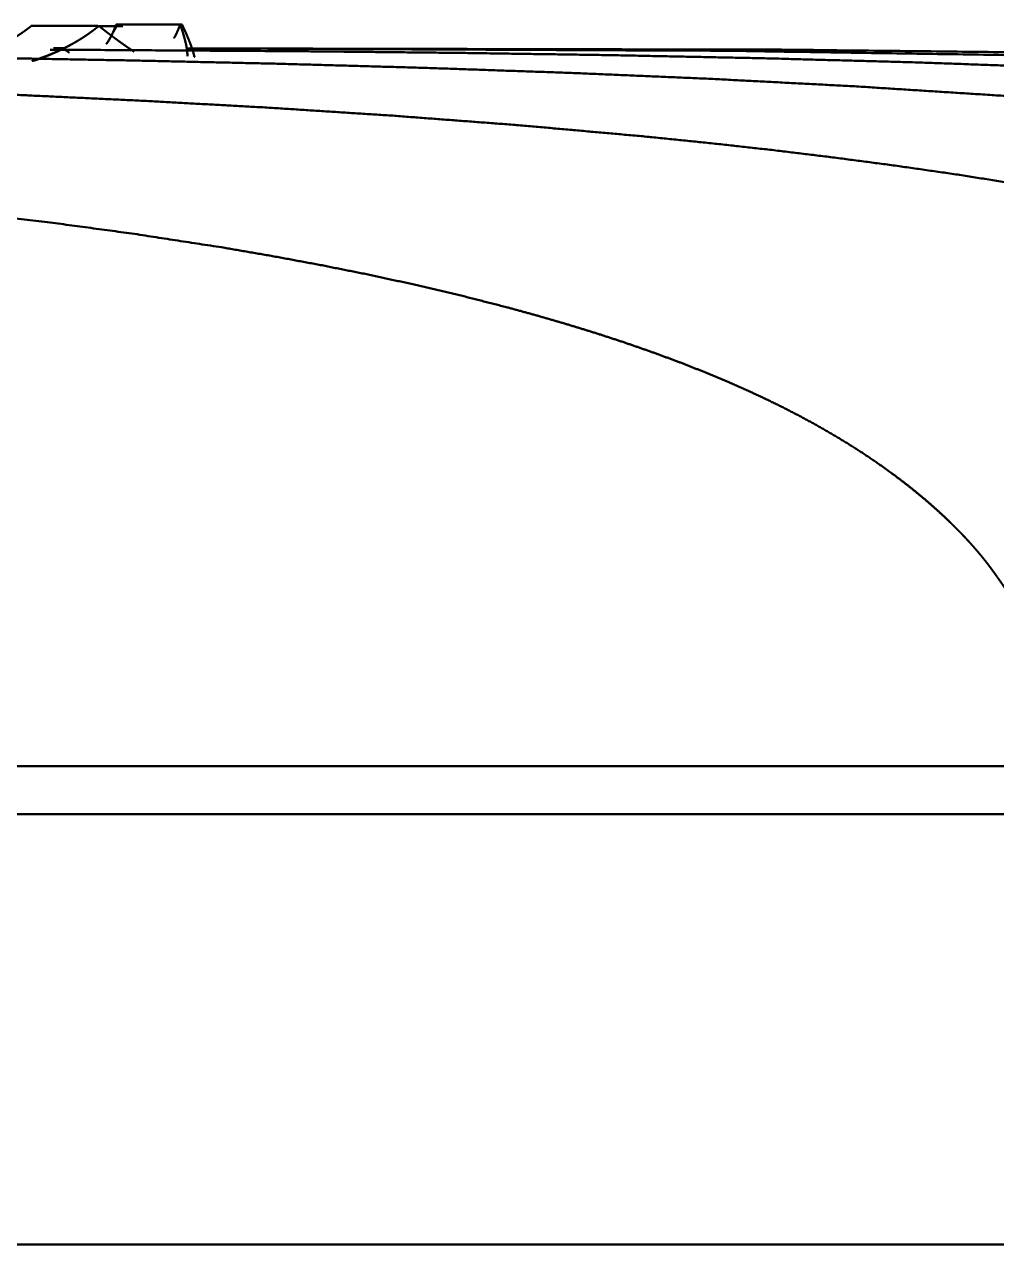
# Paper-space layout 'Layout1' of a CAD drawing. Header units: millimetres. Extents: x 37 to 380, y 30 to 264.
# Drawn here: x 267.03 to 271.1, y 167.45 to 172.55 of the extents above; entities that cross this region are included whole.
import ezdxf

# ---------------------------------------------------------------- set-up
doc = ezdxf.new("R2010")
doc.units = ezdxf.units.MM
doc.layers.add('170', color=7, linetype='Continuous', true_color=0xffffff)

psp = doc.layouts.get("Layout1")

# ---------------------------------------------------------------- linework, layer by layer
at = {"layer": '170', "color": 155, "linetype": 'Continuous', "lineweight": 50}
for p, q in [((267.1678, 172.5453), (267.3613, 172.5444)), ((267.2009, 172.4511), (267.156, 172.4511)), ((267.7155, 172.4237), (267.7155, 172.4183)), ((264.5899, 169.4491), (282.8492, 169.4491)), ((262.0997, 169.2491), (282.8492, 169.2491)), ((256.0193, 167.4491), (282.8492, 167.4491)), ((282.8492, 167.4491), (256.0193, 167.4491))]:
    psp.add_line(p, q, dxfattribs=at)
for points, knots in [([(267.3769, 172.4695), (267.3788, 172.4723), (267.3834, 172.4793), (267.3879, 172.4864), (267.3922, 172.4938), (267.3963, 172.5014), (267.4003, 172.5092), (267.4041, 172.5172), (267.4077, 172.5253), (267.4112, 172.5337), (267.4145, 172.5423), (267.4177, 172.5511)], [0, 0, 0.037237, 0.128669, 0.220841, 0.314134, 0.4083, 0.503727, 0.600378, 0.698112, 0.797323, 0.898278, 1, 1]), ([(267.4177, 172.5511), (267.4162, 172.5469), (267.4147, 172.5427), (267.4131, 172.5385), (267.4115, 172.5344), (267.4099, 172.5304), (267.4082, 172.5263), (267.4065, 172.5224), (267.4047, 172.5184), (267.403, 172.5146), (267.4011, 172.5107), (267.3993, 172.5069), (267.3974, 172.5032), (267.3954, 172.4995), (267.3935, 172.4958), (267.3915, 172.4922), (267.3894, 172.4886), (267.3873, 172.4851), (267.3852, 172.4816), (267.3831, 172.4782), (267.3809, 172.4748), (267.3773, 172.4695)], [0, 0, 0.049167, 0.098091, 0.146748, 0.194852, 0.242891, 0.290598, 0.337961, 0.384989, 0.4318, 0.478387, 0.524665, 0.570638, 0.616418, 0.661904, 0.707209, 0.752342, 0.797214, 0.841813, 0.886264, 0.93048, 1, 1]), ([(267.4039, 172.5165), (267.4052, 172.5186), (267.4075, 172.5225), (267.4098, 172.5264), (267.4121, 172.5304), (267.4143, 172.5345), (267.4165, 172.5386), (267.4186, 172.5427), (267.4207, 172.5469), (267.4228, 172.5511)], [0, 0, 0.062787, 0.177936, 0.29395, 0.410354, 0.527166, 0.644402, 0.762314, 0.880921, 1, 1]), ([(267.6595, 172.4936), (267.6613, 172.4969), (267.6632, 172.5005), (267.6651, 172.5041), (267.667, 172.5078), (267.6688, 172.5115), (267.6706, 172.5152), (267.6723, 172.519), (267.674, 172.5228), (267.6757, 172.5267), (267.6774, 172.5307), (267.679, 172.5346), (267.6805, 172.5386), (267.6821, 172.5427), (267.6836, 172.5468), (267.6851, 172.5509)], [0, 0, 0.060027, 0.12475, 0.18959, 0.255012, 0.320728, 0.386893, 0.453234, 0.520039, 0.587463, 0.655105, 0.723078, 0.791571, 0.860711, 0.930124, 1, 1]), ([(267.7155, 172.4237), (267.7153, 172.4263), (267.7152, 172.4289), (267.715, 172.4315), (267.7148, 172.4342), (267.7145, 172.437), (267.7142, 172.4398), (267.7138, 172.4427), (267.7134, 172.4457), (267.713, 172.4486), (267.7125, 172.4517), (267.712, 172.4548), (267.7114, 172.4579), (267.7108, 172.4611), (267.7102, 172.4644), (267.7095, 172.4677), (267.7087, 172.4711), (267.7079, 172.4746), (267.7071, 172.478), (267.7063, 172.4816), (267.7054, 172.4852), (267.7044, 172.4889), (267.7034, 172.4926), (267.7024, 172.4964), (267.7013, 172.5002), (267.7002, 172.5041), (267.699, 172.5081), (267.6978, 172.5121), (267.6966, 172.5162), (267.6953, 172.5203), (267.6926, 172.5287), (267.6912, 172.5331), (267.6882, 172.5419), (267.6866, 172.5464), (267.6851, 172.5509)], [0, 0, 0.019545, 0.039419, 0.059706, 0.080489, 0.101707, 0.123334, 0.145467, 0.168051, 0.191048, 0.214481, 0.238456, 0.262847, 0.287789, 0.313147, 0.339062, 0.365318, 0.392215, 0.419566, 0.447337, 0.475679, 0.504557, 0.533896, 0.563773, 0.594114, 0.625071, 0.656418, 0.688428, 0.720861, 0.753913, 0.821475, 0.856138, 0.926983, 0.963343, 1, 1]), ([(267.6851, 172.5509), (267.6866, 172.5465), (267.6881, 172.5421), (267.691, 172.5335), (267.6938, 172.525), (267.6964, 172.5168), (267.6976, 172.5128), (267.6988, 172.5088), (267.7, 172.5049), (267.7011, 172.501), (267.7022, 172.4972), (267.7032, 172.4934), (267.7042, 172.4897), (267.7051, 172.4861), (267.706, 172.4824), (267.7069, 172.4789), (267.7078, 172.4754), (267.7085, 172.4719), (267.7093, 172.4685), (267.71, 172.4652), (267.7107, 172.4619), (267.7113, 172.4586), (267.7119, 172.4554), (267.7124, 172.4523), (267.7129, 172.4492), (267.7134, 172.4461), (267.7138, 172.4432), (267.7141, 172.4402), (267.7145, 172.4373), (267.7147, 172.4345), (267.715, 172.4317), (267.7152, 172.429), (267.7153, 172.4263), (267.7155, 172.4237)], [0, 0, 0.035787, 0.071248, 0.140649, 0.208158, 0.273783, 0.305915, 0.337502, 0.368698, 0.399428, 0.429617, 0.459418, 0.488757, 0.517559, 0.545978, 0.5739, 0.601328, 0.628378, 0.654898, 0.680968, 0.706696, 0.73187, 0.756598, 0.780885, 0.804809, 0.828218, 0.851192, 0.873735, 0.895849, 0.917522, 0.938789, 0.959558, 0.979905, 1, 1]), ([(267.6927, 172.5509), (267.6907, 172.5468), (267.6887, 172.5426), (267.6885, 172.5421)], [0, 0, 0.472064, 0.942184, 1, 1]), ([(267.7446, 172.4148), (267.7446, 172.4151), (267.7441, 172.4174), (267.7436, 172.4197), (267.743, 172.4221), (267.7424, 172.4245), (267.7418, 172.427), (267.7411, 172.4295), (267.7404, 172.4321), (267.7396, 172.4347), (267.7389, 172.4373), (267.738, 172.44), (267.7372, 172.4428), (267.7363, 172.4456), (267.7354, 172.4484), (267.7344, 172.4513), (267.7323, 172.4572), (267.7313, 172.4602), (267.7301, 172.4633), (267.7278, 172.4696), (267.7266, 172.4728), (267.7253, 172.4761), (267.724, 172.4794), (267.7227, 172.4827), (267.7213, 172.4861), (267.7199, 172.4896), (267.717, 172.4966), (267.7155, 172.5002), (267.7124, 172.5075), (267.7108, 172.5112), (267.7091, 172.5149), (267.7057, 172.5226), (267.7022, 172.5305), (267.7004, 172.5345), (267.6985, 172.5385), (267.6947, 172.5467), (267.6927, 172.5509)], [0, 0, 0.002235, 0.018244, 0.034629, 0.051354, 0.06842, 0.085898, 0.103755, 0.121959, 0.140619, 0.159482, 0.178875, 0.198621, 0.21868, 0.239163, 0.260004, 0.30292, 0.324862, 0.3473, 0.39315, 0.416697, 0.44061, 0.464955, 0.489615, 0.51471, 0.540173, 0.592219, 0.618868, 0.673226, 0.701, 0.729146, 0.786632, 0.845693, 0.875724, 0.906194, 0.968396, 1, 1]), ([(267.6927, 172.5509), (267.6947, 172.5466), (267.6966, 172.5424), (267.6986, 172.5382), (267.7005, 172.534), (267.7042, 172.5259), (267.7077, 172.518), (267.7094, 172.5141), (267.7111, 172.5103), (267.7144, 172.5028), (267.7174, 172.4955), (267.7203, 172.4884), (267.7218, 172.4849), (267.7231, 172.4815), (267.7245, 172.4782), (267.7258, 172.4749), (267.727, 172.4716), (267.7282, 172.4684), (267.7294, 172.4652), (267.7317, 172.4591), (267.7327, 172.4561), (267.7338, 172.4531), (267.7348, 172.4502), (267.7357, 172.4473), (267.7366, 172.4445), (267.7375, 172.4417), (267.7384, 172.439), (267.7392, 172.4364), (267.7399, 172.4337), (267.7407, 172.4312), (267.7414, 172.4287), (267.742, 172.4262), (267.7426, 172.4238), (267.7432, 172.4214), (267.7438, 172.4191), (267.7438, 172.4188)], [0, 0, 0.03335, 0.066507, 0.099079, 0.131199, 0.194143, 0.255214, 0.285069, 0.314474, 0.371992, 0.42778, 0.481709, 0.508086, 0.533961, 0.55939, 0.584495, 0.609087, 0.633303, 0.657007, 0.703276, 0.725725, 0.747851, 0.769469, 0.790764, 0.811576, 0.831997, 0.85201, 0.871632, 0.890864, 0.909694, 0.928096, 0.946108, 0.963695, 0.980928, 0.997844, 1, 1]), ([(267.0644, 172.5457), (267.059, 172.5415), (267.0536, 172.5373), (267.0482, 172.5332), (267.0427, 172.5291), (267.0372, 172.5251), (267.0316, 172.5211), (267.0261, 172.5172), (267.0204, 172.5133), (267.0147, 172.5095), (267.009, 172.5057), (267.0033, 172.502), (266.9975, 172.4982), (266.9916, 172.4946), (266.9858, 172.491), (266.9798, 172.4874), (266.9739, 172.4839), (266.9679, 172.4804), (266.9619, 172.4769), (266.9558, 172.4735), (266.9497, 172.4702), (266.9435, 172.4669), (266.9373, 172.4636), (266.9311, 172.4604), (266.9248, 172.4572), (266.9185, 172.4541), (266.9122, 172.451), (266.9058, 172.4479), (266.8994, 172.4449), (266.8929, 172.4419), (266.8864, 172.439), (266.8799, 172.4361), (266.8733, 172.4333), (266.8667, 172.4305), (266.86, 172.4277), (266.8533, 172.425), (266.8466, 172.4223), (266.8398, 172.4197), (266.833, 172.4171), (266.8262, 172.4146), (266.8193, 172.4121), (266.8124, 172.4096), (266.8054, 172.4072), (266.7984, 172.4048), (266.7914, 172.4024), (266.7876, 172.4012)], [0, 0, 0.021653, 0.043371, 0.065092, 0.086821, 0.108577, 0.130364, 0.152108, 0.17394, 0.195788, 0.217617, 0.239538, 0.261444, 0.283429, 0.3054, 0.327415, 0.349458, 0.371548, 0.393687, 0.415876, 0.438058, 0.460335, 0.482608, 0.504996, 0.527382, 0.549827, 0.572316, 0.594882, 0.617496, 0.640175, 0.662858, 0.685669, 0.708487, 0.731375, 0.754333, 0.777364, 0.800455, 0.823571, 0.846813, 0.870081, 0.893428, 0.916843, 0.940349, 0.963864, 0.987534, 1, 1]), ([(266.7951, 172.4034), (266.7995, 172.4049), (266.8062, 172.4072), (266.8127, 172.4095), (266.8193, 172.4118), (266.8258, 172.4141), (266.8322, 172.4165), (266.8387, 172.419), (266.8451, 172.4215), (266.8514, 172.424), (266.8577, 172.4265), (266.864, 172.4291), (266.8702, 172.4317), (266.8764, 172.4343), (266.8826, 172.437), (266.8887, 172.4397), (266.8947, 172.4425), (266.9008, 172.4453), (266.9068, 172.4481), (266.9127, 172.451), (266.9187, 172.4539), (266.9246, 172.4568), (266.9304, 172.4598), (266.9362, 172.4628), (266.942, 172.4658), (266.9477, 172.4689), (266.9534, 172.472), (266.9591, 172.4752), (266.9647, 172.4784), (266.9703, 172.4816), (266.9758, 172.4848), (266.9813, 172.4881), (266.9868, 172.4915), (266.9922, 172.4948), (266.9976, 172.4982), (267.003, 172.5017), (267.0083, 172.5051), (267.0136, 172.5086), (267.0188, 172.5122), (267.024, 172.5158), (267.0292, 172.5194), (267.0343, 172.523), (267.0394, 172.5267), (267.0445, 172.5304), (267.0495, 172.5342), (267.0545, 172.538), (267.0595, 172.5418), (267.0644, 172.5457)], [0, 0, 0.015172, 0.038075, 0.060819, 0.083533, 0.106102, 0.128643, 0.151105, 0.173477, 0.195759, 0.217967, 0.2401, 0.26221, 0.284173, 0.306128, 0.327999, 0.349803, 0.371526, 0.393185, 0.414764, 0.436327, 0.457844, 0.479211, 0.500579, 0.521933, 0.543173, 0.564342, 0.585517, 0.606624, 0.627681, 0.648672, 0.669615, 0.690554, 0.71143, 0.732263, 0.753055, 0.77377, 0.794521, 0.815198, 0.835858, 0.856445, 0.877055, 0.897634, 0.918163, 0.938644, 0.959152, 0.979582, 1, 1]), ([(267.0658, 172.398), (267.0694, 172.3991), (267.0769, 172.4016), (267.0844, 172.4041), (267.0918, 172.4066), (267.0992, 172.4092), (267.1065, 172.4118), (267.1138, 172.4145), (267.121, 172.4172), (267.1282, 172.42), (267.1354, 172.4228), (267.1424, 172.4257), (267.1495, 172.4287), (267.1565, 172.4316), (267.1635, 172.4347), (267.1704, 172.4377), (267.1773, 172.4409), (267.1841, 172.444), (267.1909, 172.4473), (267.1976, 172.4505), (267.2043, 172.4539), (267.2109, 172.4572), (267.2175, 172.4607), (267.2241, 172.4641), (267.2306, 172.4677), (267.2371, 172.4712), (267.2435, 172.4749), (267.2498, 172.4785), (267.2562, 172.4823), (267.2624, 172.486), (267.2687, 172.4899), (267.2748, 172.4938), (267.281, 172.4977), (267.2871, 172.5017), (267.2931, 172.5057), (267.2991, 172.5098), (267.305, 172.514), (267.3109, 172.5182), (267.3168, 172.5224), (267.3226, 172.5267), (267.3283, 172.5311), (267.3341, 172.5355), (267.3397, 172.5399), (267.3453, 172.5444)], [0, 0, 0.012036, 0.036889, 0.061659, 0.086369, 0.110998, 0.135497, 0.159918, 0.184286, 0.208579, 0.232798, 0.256908, 0.281007, 0.304989, 0.328915, 0.352716, 0.376537, 0.400235, 0.423884, 0.447487, 0.47103, 0.494486, 0.517886, 0.541261, 0.564583, 0.587812, 0.611064, 0.634227, 0.657304, 0.680391, 0.703413, 0.72641, 0.749384, 0.772266, 0.795147, 0.818011, 0.84086, 0.863643, 0.886416, 0.90918, 0.931885, 0.954636, 0.977323, 1, 1]), ([(267.3453, 172.5444), (267.34, 172.5402), (267.3347, 172.536), (267.3294, 172.5318), (267.324, 172.5277), (267.3185, 172.5237), (267.3131, 172.5196), (267.3075, 172.5156), (267.302, 172.5117), (267.2963, 172.5078), (267.2907, 172.504), (267.285, 172.5002), (267.2792, 172.4964), (267.2735, 172.4927), (267.2676, 172.489), (267.2618, 172.4854), (267.2558, 172.4818), (267.2499, 172.4782), (267.2439, 172.4747), (267.2378, 172.4713), (267.2318, 172.4678), (267.2256, 172.4645), (267.2194, 172.4611), (267.2132, 172.4579), (267.207, 172.4546), (267.2006, 172.4514), (267.1943, 172.4483), (267.1879, 172.4452), (267.1814, 172.4421), (267.175, 172.4391), (267.1684, 172.4361), (267.1618, 172.4332), (267.1552, 172.4303), (267.1485, 172.4274), (267.1418, 172.4246), (267.1351, 172.4219), (267.1283, 172.4191), (267.1214, 172.4165), (267.1145, 172.4138), (267.1076, 172.4112), (267.1006, 172.4087), (267.0936, 172.4062), (267.0865, 172.4037), (267.0736, 172.3994)], [0, 0, 0.02189, 0.043717, 0.065598, 0.087557, 0.109469, 0.131429, 0.153452, 0.175453, 0.19754, 0.219607, 0.241747, 0.263924, 0.286141, 0.308342, 0.330681, 0.353025, 0.375397, 0.3978, 0.420326, 0.442844, 0.465456, 0.488121, 0.510842, 0.533603, 0.556423, 0.579377, 0.602302, 0.625365, 0.648491, 0.671668, 0.694974, 0.718286, 0.741717, 0.765169, 0.788805, 0.812453, 0.836176, 0.860025, 0.883953, 0.907959, 0.932046, 0.956215, 1, 1]), ([(267.3453, 172.5444), (267.3508, 172.5401), (267.3563, 172.5358), (267.3671, 172.5274), (267.3724, 172.5233), (267.383, 172.5152), (267.3882, 172.5113), (267.3934, 172.5073), (267.3985, 172.5035), (267.4037, 172.4997), (267.4087, 172.4959), (267.4137, 172.4922), (267.4187, 172.4885), (267.4237, 172.4849), (267.4286, 172.4814), (267.4334, 172.4779), (267.4383, 172.4744), (267.443, 172.471), (267.4478, 172.4676), (267.4525, 172.4643), (267.4571, 172.4611), (267.4618, 172.4579), (267.4709, 172.4516), (267.4754, 172.4486), (267.4798, 172.4456), (267.4843, 172.4427), (267.491, 172.4382)], [0, 0, 0.038772, 0.077222, 0.153141, 0.190521, 0.264266, 0.300668, 0.336714, 0.372404, 0.40774, 0.44272, 0.477345, 0.511616, 0.545533, 0.579096, 0.612305, 0.645287, 0.67779, 0.70994, 0.741864, 0.77331, 0.80453, 0.86579, 0.895958, 0.925775, 0.95521, 1, 1]), ([(267.4907, 172.438), (267.4852, 172.4417), (267.4807, 172.4447), (267.4763, 172.4477), (267.4717, 172.4508), (267.4672, 172.4539), (267.4626, 172.4571), (267.458, 172.4603), (267.4533, 172.4636), (267.4486, 172.4669), (267.4438, 172.4703), (267.439, 172.4737), (267.4292, 172.4807), (267.4193, 172.488), (267.4143, 172.4917), (267.4093, 172.4954), (267.4042, 172.4992), (267.399, 172.503), (267.3886, 172.5109), (267.3833, 172.5149), (267.378, 172.519), (267.3727, 172.5231), (267.3673, 172.5273), (267.3619, 172.5315), (267.3509, 172.5401), (267.3453, 172.5444)], [0, 0, 0.037027, 0.066548, 0.096545, 0.126798, 0.157403, 0.188453, 0.219761, 0.251515, 0.283528, 0.31602, 0.348833, 0.415425, 0.483466, 0.518082, 0.552927, 0.588253, 0.6239, 0.696238, 0.732987, 0.769966, 0.807428, 0.845246, 0.883421, 0.960879, 1, 1]), ([(267.2199, 172.4344), (267.216, 172.437), (267.2121, 172.4395), (267.2081, 172.4421), (267.2041, 172.4447), (267.2001, 172.4474), (267.196, 172.4501), (267.1919, 172.4529), (267.1915, 172.4532)], [0, 0, 0.137194, 0.274717, 0.41392, 0.554803, 0.696862, 0.840604, 0.985356, 1, 1]), ([(267.1923, 172.4527), (267.2009, 172.447), (267.2052, 172.4442), (267.2095, 172.4413), (267.218, 172.4358), (267.2215, 172.4336)], [0, 0, 0.295495, 0.444147, 0.591489, 0.881748, 1, 1]), ([(280.0249, 169.4491), (279.9077, 170.1347), (279.582, 170.7464), (279.3463, 171.0024), (279.075, 171.2214), (278.7795, 171.4058), (278.4679, 171.5605), (277.8155, 171.8009), (277.1419, 171.9748), (276.4582, 172.1028), (275.7694, 172.1981), (274.3843, 172.3233), (272.9953, 172.3933), (271.605, 172.4296), (270.2142, 172.4454), (267.7109, 172.4508)], [0, 0, 0.05103, 0.101874, 0.127404, 0.152984, 0.178542, 0.204065, 0.25508, 0.306122, 0.357154, 0.408173, 0.510208, 0.612252, 0.714289, 0.816336, 1, 1]), ([(279.5685, 169.4491), (279.4533, 170.1202), (279.1355, 170.7197), (278.9061, 170.9716), (278.642, 171.1878), (278.3541, 171.3707), (278.0504, 171.5248), (277.4138, 171.7656), (276.7559, 171.9413), (276.0877, 172.0719), (275.4142, 172.1701), (274.0592, 172.3014), (272.7, 172.3775), (271.3393, 172.4197), (269.978, 172.4407), (267.7763, 172.4509)], [0, 0, 0.052003, 0.103827, 0.129847, 0.155914, 0.181961, 0.207969, 0.259956, 0.311963, 0.363963, 0.415948, 0.519914, 0.623893, 0.727866, 0.831843, 1, 1]), ([(277.1032, 169.4491), (277.0924, 169.5992), (277.0719, 169.7483), (277.0409, 169.8958), (276.9992, 170.0404), (276.9463, 170.1813), (276.8826, 170.3175), (276.8081, 170.4481), (276.7236, 170.5723), (276.6296, 170.6896), (276.5272, 170.7999), (276.4174, 170.9029), (276.3014, 170.9989), (276.1802, 171.0881), (276.0547, 171.1709), (275.9255, 171.2478), (275.7932, 171.3192), (275.6583, 171.3855), (275.5212, 171.4472), (275.3822, 171.5047), (275.2418, 171.5583), (275.1, 171.6083), (274.957, 171.655), (274.8132, 171.6988), (274.6685, 171.7398), (274.3772, 171.8144), (274.0838, 171.8803), (273.7889, 171.9388), (273.4928, 171.9908), (273.1957, 172.0373), (272.8979, 172.0789), (272.5996, 172.1162), (272.3008, 172.1497), (272.0016, 172.1799), (271.7022, 172.2072), (271.4025, 172.2318), (271.1027, 172.254), (270.5025, 172.2923), (269.902, 172.3235), (269.3012, 172.3489), (268.7002, 172.3696), (268.0991, 172.3865), (267.4979, 172.4), (266.8967, 172.411), (266.2954, 172.4198), (265.6941, 172.4268), (265.0928, 172.4324), (265.0772, 172.4325)], [0, 0, 0.011355, 0.022722, 0.034093, 0.04546, 0.05682, 0.068171, 0.079517, 0.090861, 0.102209, 0.113565, 0.124928, 0.136293, 0.147655, 0.15901, 0.17036, 0.181708, 0.193055, 0.204403, 0.215754, 0.227105, 0.238456, 0.249807, 0.261158, 0.272509, 0.295209, 0.317909, 0.340605, 0.363302, 0.385997, 0.408694, 0.431392, 0.454091, 0.476789, 0.499486, 0.522183, 0.54488, 0.590273, 0.635667, 0.681062, 0.726455, 0.77185, 0.817246, 0.86264, 0.908034, 0.953428, 0.99882, 1, 1]), ([(278.6217, 169.4491), (278.6106, 169.6116), (278.5889, 169.7733), (278.5557, 169.9332), (278.5107, 170.09), (278.4533, 170.2426), (278.3837, 170.3899), (278.3021, 170.5306), (278.2091, 170.6641), (278.1054, 170.7897), (277.9923, 170.9071), (277.8711, 171.0162), (277.743, 171.1172), (277.6093, 171.2104), (277.4709, 171.2964), (277.3287, 171.3756), (277.1834, 171.4487), (277.0354, 171.5161), (276.8851, 171.5784), (276.7331, 171.6361), (276.5794, 171.6896), (276.4245, 171.7393), (276.2686, 171.7854), (276.1117, 171.8284), (275.954, 171.8684), (275.6369, 171.9405), (275.3179, 172.0034), (274.9974, 172.0586), (274.676, 172.107), (274.3537, 172.1496), (274.0307, 172.1872), (273.7073, 172.2205), (273.3835, 172.2499), (273.0594, 172.276), (272.7351, 172.2991), (272.4106, 172.3197), (272.086, 172.3378), (271.4365, 172.368), (270.7867, 172.3914), (270.1367, 172.4092), (269.4866, 172.4225), (268.8365, 172.4321), (268.1863, 172.4389), (267.1415, 172.4454)], [0, 0, 0.012763, 0.025554, 0.038354, 0.051148, 0.063929, 0.076695, 0.089452, 0.102207, 0.114971, 0.127747, 0.140533, 0.153322, 0.166102, 0.178872, 0.191631, 0.204384, 0.217134, 0.229885, 0.242636, 0.255388, 0.26814, 0.280892, 0.293643, 0.306392, 0.331888, 0.35738, 0.382869, 0.408356, 0.433842, 0.45933, 0.484819, 0.510306, 0.535795, 0.561283, 0.586769, 0.612256, 0.663229, 0.714203, 0.765175, 0.816149, 0.86712, 0.91809, 1, 1]), ([(267.7155, 172.4183), (267.7155, 172.421), (267.7155, 172.4237)], [0, 0, 0.493334, 1, 1]), ([(274.8372, 169.4491), (274.8269, 169.5807), (274.808, 169.7114), (274.78, 169.8406), (274.7429, 169.9673), (274.6964, 170.0909), (274.6408, 170.2105), (274.5763, 170.3256), (274.5034, 170.4355), (274.4228, 170.5399), (274.3352, 170.6386), (274.2415, 170.7316), (274.1424, 170.8189), (274.0388, 170.9007), (273.9314, 170.9774), (273.8207, 171.0492), (273.7072, 171.1164), (273.5913, 171.1794), (273.4734, 171.2385), (273.3536, 171.294), (273.2324, 171.3461), (272.9862, 171.4414), (272.7362, 171.5261), (272.4833, 171.6018), (272.2283, 171.6697), (271.9717, 171.7308), (271.7137, 171.786), (271.4547, 171.836), (271.1948, 171.8815), (270.9343, 171.9229), (270.6731, 171.9607), (270.4116, 171.9952), (270.1497, 172.0269), (269.8874, 172.056), (269.625, 172.0826), (269.0994, 172.1297), (268.5733, 172.1695), (268.0468, 172.2034), (267.52, 172.2322), (266.9929, 172.2569), (266.4657, 172.2779), (265.9384, 172.2959), (265.4111, 172.3111), (264.3561, 172.3342), (263.301, 172.3488), (262.2458, 172.3565), (261.1906, 172.359), (260.663, 172.3591), (259.6078, 172.3586), (258.5526, 172.3586), (257.4974, 172.3591), (256.9697, 172.359), (255.9145, 172.3564), (254.8592, 172.3488), (253.8042, 172.3342), (252.7492, 172.3111), (252.2218, 172.2959), (251.6944, 172.2779), (251.1672, 172.2568), (250.6401, 172.2321), (250.1132, 172.2032), (249.5866, 172.1693), (249.0605, 172.1294), (248.535, 172.0823), (248.2726, 172.0557), (248.0104, 172.0266), (247.7485, 171.9949), (247.487, 171.9603), (247.2258, 171.9225), (246.9653, 171.8811), (246.7054, 171.8356), (246.4463, 171.7854), (246.1884, 171.7302), (245.9317, 171.669), (245.6768, 171.6011), (245.424, 171.5254), (245.1742, 171.4407), (244.9282, 171.3453), (244.807, 171.2931), (244.6873, 171.2376), (244.5693, 171.1784), (244.4534, 171.1153), (244.3399, 171.0479), (244.2292, 170.976), (244.1218, 170.8992), (244.0183, 170.8172), (243.9193, 170.7298), (243.8256, 170.6367), (243.7382, 170.5379), (243.6577, 170.4334), (243.585, 170.3234), (243.5207, 170.2083), (243.4653, 170.0886), (243.419, 169.965), (243.382, 169.8383), (243.3542, 169.7092), (243.3355, 169.5785), (243.3253, 169.447)], [0, 0, 0.003908, 0.00782, 0.011732, 0.015643, 0.019552, 0.023458, 0.027364, 0.031269, 0.035175, 0.039083, 0.042992, 0.046902, 0.05081, 0.054718, 0.058625, 0.062531, 0.066437, 0.070344, 0.074252, 0.07816, 0.085977, 0.093793, 0.101608, 0.109422, 0.117234, 0.125046, 0.132857, 0.140669, 0.148481, 0.156294, 0.164106, 0.171918, 0.179731, 0.187543, 0.203167, 0.21879, 0.234413, 0.250036, 0.265659, 0.281282, 0.296905, 0.312528, 0.343773, 0.375019, 0.406264, 0.437509, 0.453132, 0.484377, 0.515623, 0.54687, 0.562494, 0.593742, 0.624988, 0.656233, 0.687478, 0.703103, 0.718727, 0.734351, 0.749976, 0.765602, 0.781226, 0.796849, 0.812472, 0.820282, 0.828094, 0.835906, 0.843718, 0.85153, 0.859343, 0.867156, 0.874968, 0.882781, 0.890593, 0.898405, 0.906218, 0.91403, 0.921842, 0.92575, 0.929657, 0.933565, 0.937472, 0.94138, 0.945289, 0.949199, 0.95311, 0.957021, 0.960931, 0.964839, 0.968744, 0.972648, 0.976552, 0.980457, 0.984365, 0.988273, 0.992183, 0.996093, 1, 1]), ([(271.0968, 170.2442), (271.0921, 170.2509), (271.0874, 170.2576), (271.0825, 170.2644), (271.0776, 170.2711), (271.0726, 170.278), (271.0675, 170.2847), (271.0623, 170.2916), (271.057, 170.2985), (271.0516, 170.3054), (271.0462, 170.3123), (271.0406, 170.3192), (271.0349, 170.3262), (271.0292, 170.3332), (271.0233, 170.3402), (271.0174, 170.3472), (271.0114, 170.3542), (271.0052, 170.3613), (270.9991, 170.3684), (270.9927, 170.3755), (270.9863, 170.3826), (270.9798, 170.3898), (270.9733, 170.397), (270.9665, 170.4042), (270.9598, 170.4114), (270.9529, 170.4186), (270.946, 170.4259), (270.9389, 170.4331), (270.9317, 170.4404), (270.9244, 170.4477), (270.9171, 170.455), (270.9096, 170.4624), (270.9021, 170.4697), (270.8744, 170.4962), (270.8462, 170.5221), (270.8168, 170.5481), (270.787, 170.5736), (270.7561, 170.5991), (270.7247, 170.6242), (270.6922, 170.6494), (270.6593, 170.674), (270.5995, 170.7168), (270.5385, 170.758), (270.4748, 170.7986), (270.4102, 170.8377), (270.3427, 170.8763), (270.2744, 170.9134), (270.2032, 170.9501), (270.1313, 170.9853), (270.0566, 171.02), (269.9813, 171.0534), (269.8742, 171.0983), (269.7662, 171.1407), (269.6528, 171.1825), (269.5386, 171.2222), (269.4191, 171.2612), (269.299, 171.2981), (269.1737, 171.3345), (269.0478, 171.369), (268.8588, 171.4173), (268.669, 171.462), (268.4707, 171.5051), (268.2717, 171.545), (268.0647, 171.5834), (267.8572, 171.619), (267.4939, 171.6751), (267.1295, 171.7245), (266.7452, 171.7701), (266.3603, 171.8102), (266.1718, 171.8279), (265.9833, 171.8446), (265.7942, 171.8602), (265.605, 171.8748), (265.4154, 171.8884), (265.2256, 171.9011), (265.0354, 171.9128), (264.8452, 171.9237), (264.6544, 171.9337), (264.4636, 171.9429), (264.2747, 171.9512), (264.0858, 171.9587), (263.8969, 171.9654), (263.7079, 171.9714), (263.5188, 171.9766), (263.3296, 171.981), (263.1746, 171.9842), (263.0196, 171.9868), (262.8621, 171.9891), (262.7046, 171.9909), (262.5445, 171.9923), (262.3844, 171.9932), (262.2216, 171.9937), (262.0589, 171.9938), (261.9534, 171.9937), (261.8479, 171.9935), (261.6181, 171.9926), (261.3697, 171.9914), (261.0462, 171.9896), (260.6452, 171.9877), (260.222, 171.9862), (259.8208, 171.9853), (259.4407, 171.985), (259.0813, 171.9849)], [0, 0, 0.000662, 0.001324, 0.001997, 0.00267, 0.003355, 0.004039, 0.004736, 0.005433, 0.006142, 0.00685, 0.007571, 0.008292, 0.009025, 0.009759, 0.010503, 0.011248, 0.012007, 0.012764, 0.013534, 0.014305, 0.015087, 0.015871, 0.016666, 0.017461, 0.018269, 0.019078, 0.019899, 0.02072, 0.021555, 0.022389, 0.023236, 0.024083, 0.027175, 0.030267, 0.03343, 0.036595, 0.039834, 0.043074, 0.046393, 0.049712, 0.055646, 0.06158, 0.067678, 0.073776, 0.080049, 0.086324, 0.092781, 0.09924, 0.10589, 0.112539, 0.121906, 0.131274, 0.141026, 0.150781, 0.160924, 0.171068, 0.181599, 0.192132, 0.207869, 0.223609, 0.239985, 0.256362, 0.273351, 0.290341, 0.320011, 0.349681, 0.380912, 0.412143, 0.427418, 0.442695, 0.458005, 0.473317, 0.488661, 0.504004, 0.519383, 0.534761, 0.550178, 0.565595, 0.580849, 0.596104, 0.61136, 0.626617, 0.641889, 0.65716, 0.66967, 0.682179, 0.694891, 0.707603, 0.720523, 0.733444, 0.746578, 0.759713, 0.768223, 0.776736, 0.795281, 0.815329, 0.841433, 0.873796, 0.907945, 0.940326, 0.970997, 1, 1]), ([(271.3814, 169.4491), (271.3808, 169.4588), (271.3801, 169.4684), (271.3794, 169.478), (271.3786, 169.4877), (271.3777, 169.4972), (271.3768, 169.5068), (271.3759, 169.5163), (271.3749, 169.5258), (271.3738, 169.5353), (271.3727, 169.5447), (271.3715, 169.5541), (271.3703, 169.5636), (271.369, 169.5729), (271.3677, 169.5823), (271.3662, 169.5916), (271.3648, 169.601), (271.3633, 169.6102), (271.3617, 169.6195), (271.3601, 169.6288), (271.3585, 169.638), (271.3567, 169.6472), (271.355, 169.6564), (271.3531, 169.6655), (271.3512, 169.6747), (271.3493, 169.6838), (271.3473, 169.6929), (271.3453, 169.7019), (271.3432, 169.7109), (271.341, 169.72), (271.3388, 169.729), (271.3365, 169.7379), (271.3342, 169.7469), (271.3318, 169.7558), (271.3294, 169.7647), (271.3269, 169.7736), (271.3244, 169.7825), (271.3218, 169.7913), (271.3191, 169.8001), (271.3165, 169.8089), (271.3137, 169.8177), (271.3109, 169.8264), (271.308, 169.8352), (271.3051, 169.8439), (271.3021, 169.8526), (271.2991, 169.8612), (271.296, 169.8699), (271.2929, 169.8785), (271.2897, 169.8871), (271.2865, 169.8957), (271.2832, 169.9042), (271.2798, 169.9127), (271.2765, 169.9212), (271.273, 169.9297), (271.2695, 169.9382), (271.2659, 169.9466), (271.2623, 169.9551), (271.2587, 169.9635), (271.2549, 169.9718), (271.2512, 169.9802), (271.2473, 169.9885), (271.2434, 169.9968), (271.2395, 170.0051), (271.2355, 170.0134), (271.2315, 170.0217), (271.2274, 170.0299), (271.2232, 170.0381), (271.219, 170.0463), (271.2148, 170.0545), (271.2105, 170.0626), (271.2061, 170.0707), (271.2017, 170.0788), (271.1972, 170.0869), (271.1927, 170.095), (271.1881, 170.103), (271.1835, 170.111), (271.1788, 170.119), (271.1741, 170.127), (271.1693, 170.1349), (271.1645, 170.1429), (271.1596, 170.1508), (271.1546, 170.1587), (271.1496, 170.1666), (271.1446, 170.1744), (271.1395, 170.1822), (271.1343, 170.1901), (271.1291, 170.1978), (271.1239, 170.2056), (271.1186, 170.2134), (271.1132, 170.2211), (271.1078, 170.2288), (271.0968, 170.2442)], [0, 0, 0.011299, 0.022602, 0.033848, 0.045113, 0.056323, 0.067527, 0.0787, 0.089868, 0.100993, 0.11213, 0.123213, 0.134301, 0.145363, 0.156412, 0.167435, 0.178454, 0.189436, 0.200426, 0.21138, 0.222336, 0.233253, 0.244183, 0.255075, 0.265974, 0.276849, 0.287721, 0.298562, 0.309408, 0.320241, 0.331056, 0.341865, 0.352674, 0.363455, 0.374237, 0.385009, 0.395777, 0.406537, 0.417287, 0.428028, 0.438768, 0.449495, 0.460233, 0.470952, 0.481675, 0.492387, 0.5031, 0.513804, 0.524513, 0.535217, 0.545921, 0.556631, 0.567326, 0.578025, 0.588729, 0.59943, 0.610136, 0.62084, 0.631551, 0.642258, 0.652975, 0.663689, 0.674413, 0.685135, 0.695867, 0.70661, 0.717342, 0.728096, 0.73884, 0.749607, 0.760376, 0.771147, 0.781943, 0.792729, 0.80352, 0.814336, 0.825168, 0.836003, 0.846832, 0.857699, 0.868562, 0.879441, 0.890328, 0.90124, 0.912152, 0.923079, 0.934017, 0.944995, 0.955961, 0.966944, 0.977948, 1, 1])]:
    psp.add_open_spline(points, degree=1, knots=knots, dxfattribs=at)
for points in [[(267.6851, 172.5509), (267.4177, 172.5511)], [(267.4177, 172.5511), (267.6851, 172.5509)], [(267.4228, 172.5511), (267.6927, 172.5509)], [(267.6927, 172.5509), (267.4228, 172.5511)], [(267.0644, 172.5457), (267.3453, 172.5444)], [(267.3453, 172.5444), (267.0644, 172.5457)], [(267.446, 172.5439), (267.1678, 172.5453)]]:
    psp.add_open_spline(points, degree=1, dxfattribs=at)

doc.saveas('drawing.dxf')
